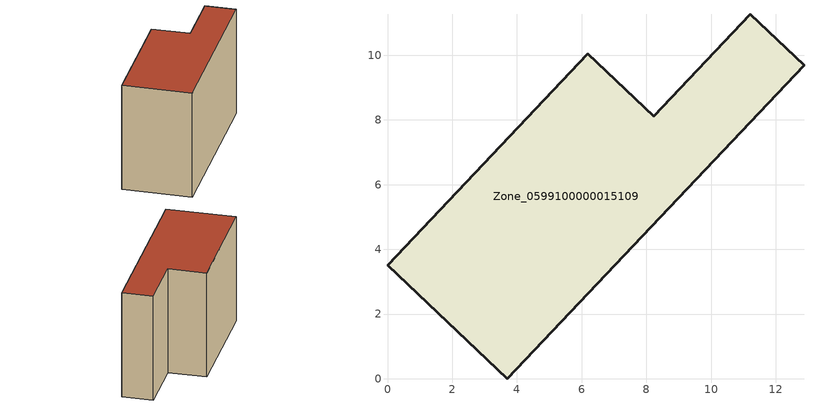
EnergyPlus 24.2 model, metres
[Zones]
Zone_0599100000015109
 floor ground (C_G): 0,3.51 6.18,10.05 8.22,8.11 11.21,11.27 12.87,9.69 3.7,0 z3.13
 wall outside (C_F): 6.18,10.05 0,3.51 3.7,0 12.87,9.69 11.21,11.27 8.22,8.11 6.18,10.05 z3.13:11.33
 roof outside (C_R): 12.87,9.69 11.21,11.27 8.22,8.11 6.18,10.05 0,3.51 3.7,0 z11.33
[BUILDING]
Pand.0599100000015109: North Axis=0; Terrain=City; Loads Convergence Tolerance Value=0.04; Temperature Convergence Tolerance Value=0.4; Solar Distribution=FullExterior; Maximum Number of Warmup Days=25; Minimum Number of Warmup Days=1
[Site:Location]
Rotterdam.The.Hague.AP_ZH_NLD Design_Conditions: Latitude=51.96; Longitude=4.45; Time Zone=1; Elevation=-4.5
[SITE:GROUNDTEMPERATURE:BUILDINGSURFACE]
18, 18, 18, 18, 18, 18, 18, 18, 18, 18, 18, 18
[MATERIAL] Thermal Absorptance=0.9; Solar Absorptance=0.7; Visible Absorptance=0.7
Name | Roughness | Thickness | Conductivity | Density | Specific Heat
G.TI.1975-1991 | MediumSmooth | 0.15 | 0.288461 | 540 | 1210
F.TI.1975-1991 | Rough | 0.3 | 0.230769 | 1920 | 840
R.TI.1975-1991 | MediumRough | 0.2 | 0.153846 | 1500 | 1000
[CONSTRUCTION]
C_G: G.TI.1975-1991
C_F: F.TI.1975-1991
C_R: R.TI.1975-1991
[ZONE]
Zone_0599100000015109: Type=1; Multiplier=1; Ceiling Height=Autocalculate; Volume=Autocalculate; Floor Area=autocalculate; Part of Total Floor Area=Yes
[ZONEINFILTRATION:DESIGNFLOWRATE]
Infil_Zone_0599100000015109: Zone or ZoneList or Space or SpaceList=Zone_0599100000015109; Schedule=AlwaysOn; Design Flow Rate Calculation Method=Flow/Area; Flow Rate per Floor Area=0.003; Constant Term Coefficient=1; Temperature Term Coefficient=0; Velocity Term Coefficient=0; Velocity Squared Term Coefficient=0
[HVACTEMPLATE:ZONE:IDEALLOADSAIRSYSTEM]
Zone_0599100000015109: Maximum Heating Supply Air Temperature=50; Minimum Cooling Supply Air Temperature=13; Maximum Heating Supply Air Humidity Ratio=0.0156; Minimum Cooling Supply Air Humidity Ratio=0.0077; Heating Limit=NoLimit; Cooling Limit=NoLimit; Dehumidification Control Type=ConstantSensibleHeatRatio; Cooling Sensible Heat Ratio=0.7; Dehumidification Setpoint=60; Humidification Control Type=None; Humidification Setpoint=30; Outdoor Air Method=None; Outdoor Air Flow Rate per Person=0.00944; Outdoor Air Flow Rate per Zone Floor Area=0; Outdoor Air Flow Rate per Zone=0; Demand Controlled Ventilation Type=None; Outdoor Air Economizer Type=NoEconomizer; Heat Recovery Type=None; Sensible Heat Recovery Effectiveness=0.7; Latent Heat Recovery Effectiveness=0.65
[ZONECONTROL:THERMOSTAT]
ThermostatControl_Zone_0599100000015109: Zone or ZoneList=Zone_0599100000015109; Control Type Schedule=DualSetpointControlType; Control 1=Thermostat_Zone_0599100000015109; Temperature Difference Between Cutout And Setpoint=0
[THERMOSTATSETPOINT:DUALSETPOINT]
Thermostat_Zone_0599100000015109: Heating Setpoint Temperature Schedule=HeatingSetpoint_Zone_0599100000015109; Cooling Setpoint Temperature Schedule=CoolingSetpoint_Zone_0599100000015109
[SCHEDULE:COMPACT]
HeatingSetpoint_Zone_0599100000015109: Through: 12/31, For: AllDays, Until: 24:00, 21
CoolingSetpoint_Zone_0599100000015109: Through: 12/31, For: AllDays, Until: 24:00, 24
DualSetpointControlType: Through: 12/31, For: AllDays, Until: 24:00, 4
AlwaysOn: Through: 12/31, For: AllDays, Until: 24:00, 1
